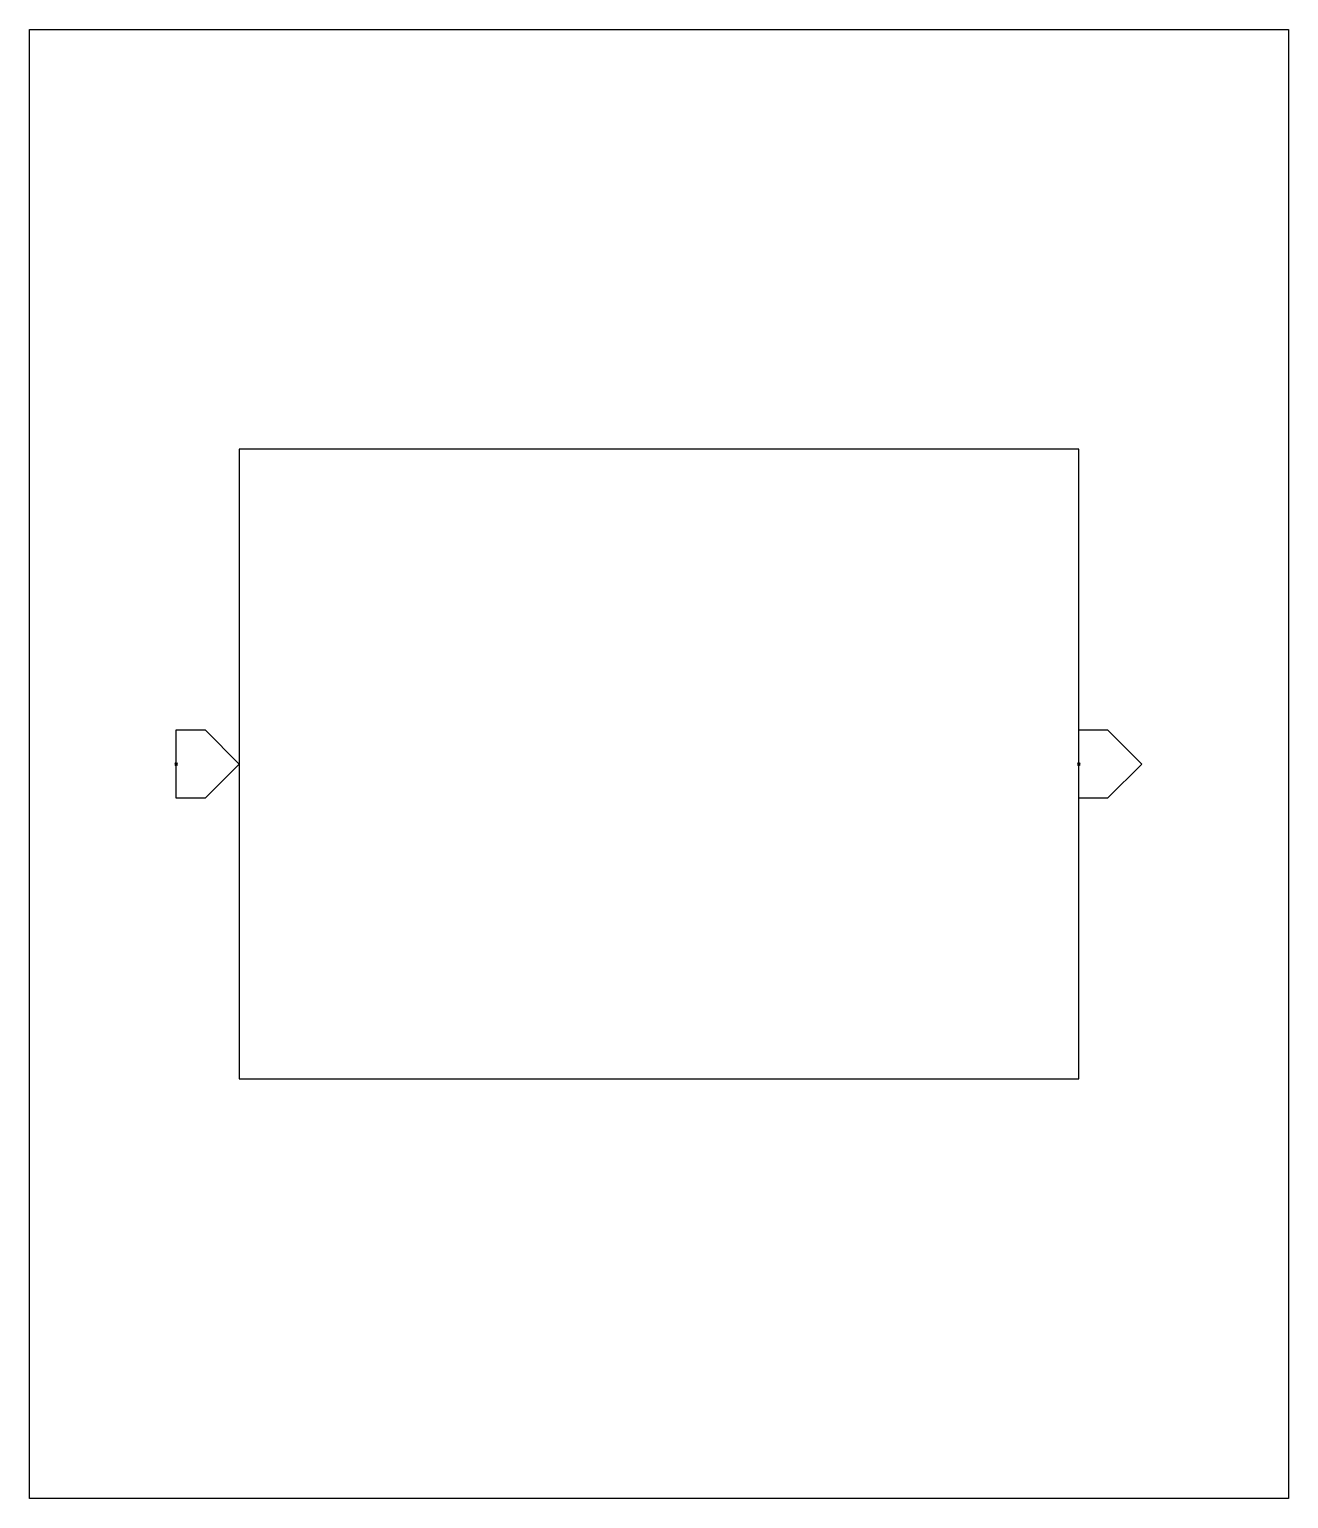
# Model space of a CAD drawing. Extents: x 0 to 96000, y -16000 to 96000.
import ezdxf

# ---------------------------------------------------------------- set-up
doc = ezdxf.new("R2010")
doc.units = 0
doc.header["$PDMODE"] = 67
doc.header["$PDSIZE"] = 100
doc.layers.add('SIMPLE', color=182, linetype='CONTINUOUS')

# ---------------------------------------------------------------- blocks, each defined once
blk = doc.blocks.new('MEGARAM_YGR_INPUT')
at = {"layer": 'SIMPLE', "linetype": 'CONTINUOUS'}
blk.add_lwpolyline([(41600, 89600), (43800, 89600), (46400, 87000), (43800, 84400), (41600, 84400), (41600, 89600)], close=True, dxfattribs=at)
blk.add_point((41600, 87000), dxfattribs=at)
blk = doc.blocks.new('MEGARAM_YGR_OUTPUT')
at = {"layer": 'SIMPLE', "linetype": 'CONTINUOUS'}
blk.add_lwpolyline([(58000, 89600), (60200, 89600), (62800, 87000), (60200, 84400), (58000, 84400), (58000, 89600)], close=True, dxfattribs=at)
blk.add_point((58000, 87000), dxfattribs=at)
blk = doc.blocks.new('MEGARAM_YGR_CORE')
at = {"layer": 'SIMPLE', "linetype": 'CONTINUOUS'}
blk.add_lwpolyline([(18850, 18200), (82850, 18200), (82850, 66200), (18850, 66200)], close=True, dxfattribs=at)
for name, p in [('MEGARAM_YGR_INPUT', (-27550, -44800)), ('MEGARAM_YGR_OUTPUT', (24850, -44800))]:
    blk.add_blockref(name, p, dxfattribs=at)
blk = doc.blocks.new('MEGARAM_YGR')
at = {"layer": 'SIMPLE', "linetype": 'CONTINUOUS'}
blk.add_lwpolyline([(0, 96000), (96000, 96000), (96000, -16000), (0, -16000)], close=True, dxfattribs=at)
blk.add_blockref('MEGARAM_YGR_CORE', (-2850, -2200), dxfattribs=at)

msp = doc.modelspace()

# ---------------------------------------------------------------- block references
at = {"layer": 'SIMPLE', "linetype": 'CONTINUOUS'}
msp.add_blockref('MEGARAM_YGR', (0, 0), dxfattribs=at)

doc.saveas('drawing.dxf')
